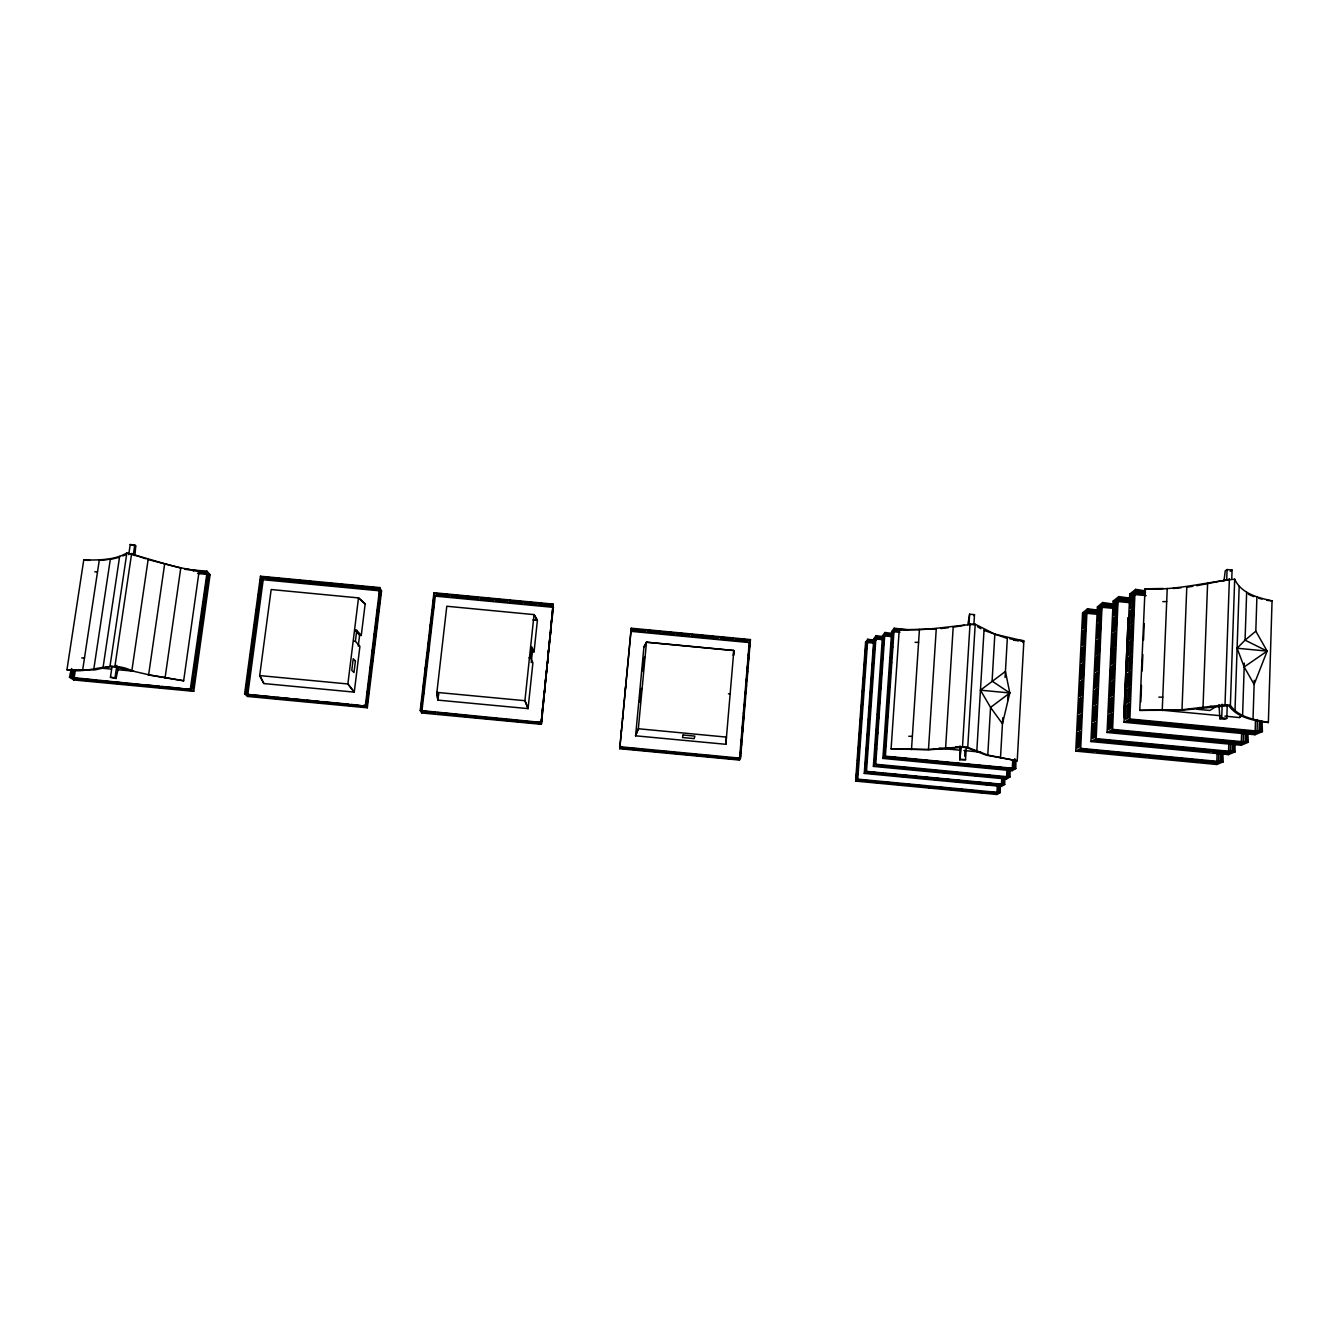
<?xml version="1.0" encoding="UTF-8"?>
<svg xmlns="http://www.w3.org/2000/svg" width="1339" height="1339" viewBox="0 0 1339 1339"><rect width="100%" height="100%" fill="white"/><g stroke="black" fill="none" stroke-linecap="round" stroke-linejoin="round"><path stroke-width="1.5" d="M964.766 756.301L964.867 750.325M966.289 747.296L965.536 759.698L959.762 759.816L960.03 745.873M1257.388 719.88L1257.02 731.747L1259.045 730.876L1259.313 722.558M1259.999 722.24L1259.731 730.575L1261.087 730.006L1261.338 721.654M1262.041 721.353L1262.409 731.579L1255.028 734.726L1124.007 722.273L1129.748 594.064L1135.639 589.394L1145.531 590.834M1268.368 722.524L1272.05 600.843C1258.024 597.746 1241.203 593.595 1234.692 579.201C1205.133 582.231 1175.357 590.717 1145.046 588.825L1139.774 710.373L1182.337 710.172L1228.7 705.653C1237.604 717.989 1254.225 720.7 1268.368 722.524C1254.978 719.562 1238.726 717.654 1230.39 705.302L1234.692 579.201M1130.668 598.232L1118.718 596.608L1113.161 601.094L1107.052 732.483L1241.236 745.237L1241.655 732.701M1242.592 715.495L1244.316 663.123M1246.642 592.357L1245.069 640.159L1237.102 648.243L1244.182 666.956L1254.124 684.413L1267.146 651.105L1255.815 631.188L1256.903 596.976M1243.479 732.115L1243.144 742.241L1245.086 741.438L1245.354 732.902M1246.023 732.617L1245.739 741.153L1247.027 740.601L1247.228 734.207M1247.898 734.123L1248.283 742.275L1241.236 745.237M1253.019 719.244L1254.258 680.312M1255.028 734.726L1255.497 720.231M1222.858 753.556L1223.177 761.891L1216.733 764.485L1075.736 751.112L1082.582 612.894L1087.569 608.76L1097.645 610.149M1139.774 710.373L1182.002 709.737L1225.018 704.783L1229.386 578.699M1219.009 704.716L1219.846 718.758L1224.917 719.244L1226.792 718.357L1227.26 704.699M1231.796 578.281L1232.064 570.029L1227.076 569.56L1225.218 570.866L1223.997 580.959M1112.709 603.956L1102.667 602.533L1097.411 606.852L1090.917 741.555L1228.432 754.61L1228.784 744.25M1230.541 743.312L1230.256 751.631L1232.114 750.844L1232.332 744.3M1232.968 744.032L1232.734 750.593L1233.972 750.074L1234.19 743.513M1234.993 710.842L1239.178 586.415M1234.809 743.547L1235.161 751.832L1228.432 754.61M1239.362 717.503L1242.609 715.26L1239.429 717.57L1224.884 716.131M1216.733 764.485L1217.084 754.175M1218.741 754.024L1218.49 761.489L1220.264 760.753L1220.499 754.041M1219.846 718.758L1221.72 717.871L1222.189 704.214M1226.708 579.871L1227.076 569.56M1221.101 753.79L1220.867 760.519L1222.038 760.033L1222.273 753.288M1203.008 707.795L1207.594 583.402M1182.002 709.737L1186.806 586.649M1162.219 710.607L1167.24 588.424M1124.007 722.273L1129.898 718.993L1134.987 591.955L1136.694 590.482L1144.627 591.235M1135.556 591.52L1135.639 589.394M1140.795 701.921L1141.497 685.434M1142.134 671.006L1142.836 654.52M1143.523 640.126L1144.176 623.606M1117.58 599.621L1116.927 613.563L1115.906 614.35L1116.559 600.441L1119.889 597.663L1130.032 598.633M1118.098 599.202L1112.609 729.387L1107.052 732.483M1118.617 598.784L1118.718 596.608M1128.225 617.664L1123.806 717.503L1128.225 617.731M1124.325 717.553L1125.999 681.685M1126.551 669.416L1126.718 665.332M1126.902 661.248L1128.108 634.686M1128.292 630.602L1128.827 618.35M1101.562 605.579L1100.876 619.857L1099.922 620.61L1100.608 606.349L1102.549 604.759L1112.09 605.68M1102.064 605.161L1096.189 738.643L1090.917 741.555M1102.549 604.759L1102.667 602.533M1108.642 711.946L1109.328 697.334M1110.014 682.723L1110.684 668.111M1111.37 653.482L1112.04 638.87M1086.515 611.823L1084.875 627.188L1085.594 612.576L1087.569 610.902L1097.428 611.839M1086.983 611.421L1080.707 748.367L1075.736 751.112M1087.452 611.036L1087.569 608.76M1007.832 770.243L1007.497 776.285L1008.468 775.716L1008.819 769.373M1009.154 769.172L1008.803 775.515L1009.807 768.787M1010.125 768.686L1009.991 776.971L1006.459 779.013L873.379 766.393L882.518 635.724L884.928 632.477L893.096 633.581M908.528 629.916L894.201 628.209L891.657 631.556L882.886 758.426L1012.15 770.695L1012.736 760.284M1013.656 760.167L1013.221 767.983L1014.226 767.398L1014.677 759.163M1015.029 758.962L1014.56 767.197L1015.581 760.619M1015.916 760.401L1015.799 768.536L1012.15 770.695M1022.795 642.569L1022.912 640.477L1020.435 640.578M1017.222 760.803L1023.866 641.013L994.844 634.15L975.21 624.208C950.121 625.882 924.78 631.456 899.272 629.23L891.088 748.903L929.166 749.773L962.908 747.262L966.557 747.597L986.475 755.213L1017.222 760.803L987.78 755.079L967.746 747.396L962.507 746.894L928.479 749.455L891.088 748.903M876.041 640.36L867.756 639.272L865.58 642.335L855.621 781.089L996.852 794.462L997.321 786.177M998.158 786.026L997.84 791.65L999.045 786.093M1000.484 758.041L1002.794 717.737M1005.087 677.484L1007.363 637.816M999.346 785.909L999.061 790.964L1000.869 785.156L985.32 784.303L999.932 785.692M1000.216 786.294L1000.166 792.638L996.852 794.462M882.25 636.544L876.091 635.64L873.798 638.803L864.258 773.423L1001.321 786.411L1001.79 778.126M1002.693 777.407L1002.325 783.633L1003.547 778.193M1007.715 699.912L1007.949 695.778M1003.865 778.009L1003.597 782.913L1004.401 779.281M1004.769 778.21L1004.735 784.47L1001.321 786.411M1006.459 779.013L1007.045 768.636M976.784 751.514L984.065 629.598M987.78 755.079L990.559 707.41L980.449 690.171L1005.438 671.458L1009.79 692.966L1002.442 723.796L990.559 707.41L1009.79 692.966L992.099 681.099L994.844 634.15M959.762 759.816L961.352 746.827M969.001 624.275L969.62 614.199L974.491 614.651L973.888 624.744M962.507 746.894L970.039 623.706M967.746 747.396L975.21 624.208M945.568 748.551L953.217 626.669M928.479 749.455L936.279 628.577M911.491 749.606L919.441 629.43M631.02 630.15L631.205 628.225L750.443 639.573L740.567 757.974L739.429 760.067L619.723 748.719L630.987 630.451M619.94 746.174L620.057 744.551M873.379 766.393L875.739 764.251L884.928 632.477M882.886 758.426L885.397 756.167L894.201 628.209M621.162 733.538L621.246 732.266M621.346 731.563L621.43 730.291M622.551 718.959L622.652 717.637M855.621 781.089L857.763 779.147L867.756 639.272M864.258 773.423L866.5 771.364L876.091 635.64M622.735 717.001L622.836 715.662M623.941 704.431L624.041 703.042M624.125 702.49L624.225 701.084M625.33 689.953L625.43 688.497M625.514 687.995L625.631 686.539M733.839 650.553L733.454 655.625L733.789 650.486L646.486 642.184L643.908 647.038L635.59 735.814L725.855 744.3L733.839 650.553L646.536 642.235L643.959 647.105L646.536 642.235M630.836 632.443L630.903 631.59M630.937 631.305L631.205 628.225M725.855 744.3L726.408 737.103L638.335 728.751L635.607 735.697M739.429 760.067L749.254 642.569L750.443 639.573M740.199 756.97L741.371 744.082M741.421 742.308L742.593 729.454M742.643 727.713L744.015 714.44M134.904 555.685L135.741 545.961L134.754 544.956L130.234 544.538L128.745 554.614M646.486 642.184L638.335 728.751L635.59 735.814M619.723 748.719L630.97 631.322L749.254 642.569M967.796 624.828L969.62 614.199M541.358 724.315L553.124 604.09L433.936 592.742L420.228 710.49L421.701 712.967L541.358 724.315L553.124 604.09M541.291 721.068L542.563 708.214M542.814 706.49L544.086 693.669M544.32 691.945L545.509 678.655M534.06 651.875L537.391 620.292L534.094 614.618L446.791 606.249L436.882 692.397L437.853 700.113L528.068 708.616L532.905 662.755L530.679 657.985L531.834 646.955L534.06 651.875L532.386 651.742L530.897 648.461M531.232 662.621L532.386 651.742M438.573 693.853L437.853 700.113L438.523 693.903M421.701 712.967L435.292 596.123L433.936 592.742M367.321 707.795L381.548 591.001L379.757 587.587L260.452 576.222L244.619 693.836L247.531 696.447L367.321 707.795L365.396 705.302L379.757 587.587M358.249 646.185L359.588 635.305L355.053 630.167L356.743 630.318L361.262 635.456L365.162 603.906L358.567 597.914L271.164 589.528L259.699 675.592L263.9 683.559L354.266 692.129L359.923 646.319L355.387 641.331L353.697 641.18M355.387 641.331L356.743 630.318M634.653 748.35L634.502 749.539L621.748 748.334L621.865 746.727L619.873 746.543M636.661 748.534L636.494 749.74L649.264 750.945L649.482 749.756M247.531 696.447L263.197 579.737L260.452 576.222M192.849 570.096L206.892 571.117L210.072 574.682L193.77 691.342L190.406 688.698L206.926 573.377M206.624 573.042L206.892 571.117M207.227 573.711L206.072 586.7L207.796 574.364L206.39 572.59L198.808 571.87M183.661 680.781L199.16 570.899C174.304 568.154 150.805 558.865 126.854 553.007C113.815 560.422 98.266 560.053 83.754 559.97L66.95 669.768L95.052 669.885L111.321 666.153L148.646 674.739L183.661 680.781L148.11 674.923M165.065 677.936L180.815 567.669M148.646 674.739L164.664 563.903M148.194 559.15L131.841 670.806C110.685 659.591 89.211 674.638 66.95 669.768M110.083 665.734L126.854 553.007M118.602 666.655L116.075 678.471L110.451 677.316L111.974 667.006M114.936 666.186L131.64 553.459M116.075 678.471L115.02 677.752L116.844 665.366M133.264 555.049L134.754 544.956M93.747 669.533L110.401 558.731M102.969 668.077L119.64 556.421M71.72 668.579L71.419 676.279L72.239 670.889M72.842 669.868L71.821 676.546L73.009 677.3L74.114 670.136M193.77 691.342L73.846 679.978L75.402 669.751M82.65 670.119L99.32 559.903M73.846 679.978L69.511 677.233L71.168 669.333M651.474 749.94L651.239 751.129L664.01 752.334L664.295 751.162M666.286 751.346L666.002 752.535L678.756 753.74L679.107 752.568M681.099 752.752L680.748 753.924L693.502 755.129L693.92 753.974M695.912 754.158L695.493 755.33L708.247 756.535L708.733 755.38M749.74 642.887L748.367 656.11L750.058 642.067M748.534 657.248L747.162 670.471L748.869 656.461M710.724 755.564L710.239 756.719L722.993 757.924L723.545 756.786M747.329 671.659L745.957 684.882L747.664 670.889M746.124 686.087L744.752 699.326L746.442 685.367M744.919 700.582L743.547 713.821L745.237 699.879M743.697 715.11L742.325 728.349L742.961 727.06M725.537 756.97L724.985 758.125L737.739 759.33L738.559 757.79L740.567 757.974M742.794 729.035L741.12 742.927L741.739 741.706M741.572 743.681L739.898 757.539L740.735 755.999M883.656 636.125L882.033 650.787L884.326 635.238L882.92 649.649M892.879 631.857L891.255 646.134L893.582 630.937L892.192 644.963M882.552 652.093L880.911 666.755L883.221 651.239L881.798 665.65M891.807 647.356L890.184 661.65L892.51 646.469L891.121 660.512M881.43 668.094L879.807 682.773L882.1 667.274L880.677 681.718M890.736 662.889L889.113 677.199L891.439 662.052L890.033 676.111M880.309 684.162L878.669 698.841L880.978 683.375L879.556 697.837M889.648 678.488L888.025 692.799L890.351 677.685L888.962 691.761M879.187 700.264L877.547 714.959L879.84 699.527L878.434 714.005M888.577 694.138L886.954 708.448L889.28 693.351L887.874 707.461M878.049 716.432L876.409 731.127L878.719 715.729L877.296 730.224M973.637 615.572L974.491 614.651M887.489 709.837L885.866 724.148L888.192 709.084L886.786 723.211M876.911 732.651L875.288 747.363L877.581 731.981L876.158 746.509M886.401 725.571L884.778 739.898L887.104 724.868L885.698 739.011M875.79 748.919L874.149 763.632L876.442 748.283L875.02 762.845M885.313 741.371L883.69 755.698L886.016 740.701L884.61 754.861M859.32 780.085L874.836 781.173L858.533 780.804L874.216 781.691M877.078 765.255L891.774 766.209L876.208 766.042L891.088 766.812M893.531 766.812L908.26 767.783L892.611 767.598L907.524 768.368M876.777 781.742L892.326 782.83L875.924 782.445L891.657 783.348M1255.815 631.188L1245.069 640.159L1267.146 651.105L1244.182 666.956M537.341 620.342L534.043 614.551L524.905 700.766L528.068 708.616L524.972 700.699L436.882 692.397L437.803 700.063M909.984 768.368L924.73 769.339L908.997 769.155L923.96 769.925M263.9 683.559L259.699 675.592L347.822 683.961L354.266 692.129L347.889 683.894L358.517 597.847L365.162 603.906M894.234 783.399L909.8 784.47L893.331 784.102L909.097 785.005M1163.34 588.491L1145.046 588.825M926.437 769.942L941.217 770.896L925.4 770.712L940.396 771.482M911.692 785.056L927.291 786.127L910.738 785.742L926.538 786.663M942.89 771.498L957.686 772.469L941.802 772.268L956.833 773.038M1230.206 571.351L1232.064 570.029M929.132 786.696L944.765 787.784L928.128 787.399L943.978 788.303M959.343 773.055L974.156 774.026L958.205 773.825L973.269 774.595M946.589 788.353L962.239 789.441L945.535 789.039L961.402 789.96M1199.711 707.477L1196.949 709.252L1209.803 710.473L1215.444 706.942L1209.887 706.406M975.78 774.612L990.626 775.582L974.591 775.381L989.705 776.151M964.047 790.01L979.713 791.098L962.925 790.696L978.842 791.617M992.232 776.168L1007.095 777.156L990.977 776.938L1006.125 777.708M981.487 791.667L997.187 792.755L980.315 792.337L996.266 793.257M122.803 556.003L126.301 554.363M1254.894 720.248L1255.815 719.83M111.673 559.166L119.171 557.309M1229.319 579.369L1196.731 585.712M954.138 627.054L964.314 625.28M1187.141 587.202L1192.898 586.315M940.765 628.56L948.414 627.706M100.392 560.372L107.907 559.568M1173.198 588.474L1181.165 587.737M935.04 629.096L904.31 629.698M1162.804 601.629L1166.704 601.579M94.801 571.786L97.529 571.786M1158.854 697.134L1162.771 697.167M915.056 642.318L918.587 642.369M81.729 657.951L84.474 658.001M908.796 736.266L912.361 736.383M359.588 635.305L361.262 635.456M528.972 657.834L530.679 657.985M728.433 693.769L730.14 693.92M1266.912 600.357L1272.05 600.843M1135.606 591.336L1145.514 592.29M1135.054 591.771L1144.242 592.658M1133.43 593.06L1145.263 594.181M1129.748 594.064L1146.184 595.637M1118.868 598.483L1131.02 599.654M1118.35 598.901L1129.865 600.006M1116.81 600.14L1130.936 601.479M1113.161 601.094L1129.714 602.667M1114.333 604.558L1102.968 604.358L1113.345 605.345M1101.026 605.948L1113.429 607.119M1097.411 606.852L1113.847 608.408M1096.407 610.467L1088.038 610.517L1097.344 611.404M1086.197 612.04L1097.311 613.111M1082.582 612.894L1097.11 614.283M1237.102 648.243L1267.146 651.105M970.424 624.208L974.022 624.543M135.741 545.961L130.234 544.538M1014.226 639.975L1023.866 641.013M905.616 629.966L895.389 629.648L901.231 630.217M1013.974 640.293L1018.058 640.678M900.561 630.485L895.138 629.966L894.435 630.887L898.318 631.255M891.657 631.556L899.892 632.343M892.711 633.866L886.234 633.899L892.243 634.468M891.59 634.719L886 634.201L885.33 635.088L893.331 635.841M87.437 559.752L89.813 560.271M184.598 569.309L188.732 569.694M884.577 635.925L892.778 636.694M83.754 559.97L88.424 560.422M198.507 571.535L206.089 572.255L192.833 570.397L193.435 571.05M882.05 636.845L877.497 637.029L883.69 637.615M198.256 572.707L207.277 573.561M883.02 637.883L876.643 638.201L882.819 638.787M197.603 573.494L210.072 574.682M263.197 579.737L381.548 591.001M435.292 596.123L553.526 607.37M873.798 638.803L882.116 639.59M875.254 640.594L869.262 640.628L872.995 640.979M873.011 641.297L868.459 641.766L874.016 642.285M865.58 642.335L873.882 643.122M533.24 619.89L537.391 620.292L533.173 619.94M1225.018 704.783L1230.39 705.302M980.449 690.171L1009.79 692.966M1162.855 710.289L1220.833 715.746M1221.72 717.871L1226.792 718.357M1129.898 718.993L1262.409 731.579M1112.609 729.387L1248.283 742.275M1096.189 738.643L1235.161 751.832M1080.707 748.367L1223.177 761.891M955.879 746.71L961.302 747.229M100.827 668.094L111.087 669.065M117.263 669.651L133.699 671.207M939.024 748.15L960.381 750.242M963.896 750.51L980.801 752.167M110.451 677.316L115.02 677.752M960.599 759.23L965.536 759.698M69.511 677.233L189.653 689.485L176.212 687.794M190.406 688.698L188.732 688.765M244.619 693.836L246.627 694.037M365.396 705.302L363.572 705.335M420.228 710.49L538.964 722.19M540.856 721.939L538.864 721.738L539.249 723.495L526.495 722.29L526.16 720.985M246.895 694.272L364.108 706.038L350.935 704.364M465.135 715.612L452.13 713.955M467.127 715.813L479.931 717.018M481.923 717.202L494.71 718.424M496.702 718.608L509.489 719.83M511.481 720.014L524.269 721.219M526.26 721.42L539.048 722.625M465.236 715.846L452.465 714.624L465.554 716.516L464.934 715.177M467.227 716.03L480.015 717.252M482.007 717.436L494.794 718.641M496.786 718.842L509.556 720.047M511.548 720.231L524.336 721.453M526.327 721.637L539.098 722.842M885.397 756.167L1015.799 768.536M923.492 760.937L917.55 761.071L932.128 761.757L925.567 761.138M875.739 764.251L1009.991 776.971M621.848 746.928L738.458 757.991M621.798 747.53L634.602 748.752M636.577 749.137L649.398 750.158M651.357 750.543L664.194 751.547M666.136 751.949L678.99 752.953M680.932 753.338L693.786 754.359M695.711 754.744L708.565 755.765M710.49 756.15L723.361 757.154M725.253 757.539L738.157 758.56M866.5 771.364L1004.735 784.47M857.763 779.147L1000.166 792.638M184.581 568.707L194.49 570.447M1009.907 638.803L1018.828 640.544M180.581 568.004L147.407 559.351M1258.744 598.265L1262.008 599.102M1006.309 638.1L984.433 630.535M131.373 553.844L145.633 558.731M1248.45 594.298L1253.672 596.642M977.453 626.635L980.884 628.727M72.323 677.936L85.947 679.66L85.177 679.158M87.169 679.342L100.76 681.066L100.007 680.563M102.015 680.748L115.572 682.472L114.853 681.969M116.861 682.17L130.402 683.878L129.699 683.375M131.691 683.576L145.215 685.283L144.528 684.781M146.537 684.982L159.374 686.187M161.366 686.388L174.204 687.593M247.163 694.523L260 695.744M261.992 695.929L274.83 697.15M276.822 697.334L289.642 698.556M291.651 698.74L304.472 699.962M306.464 700.146L319.301 701.368M321.293 701.552L334.114 702.774M336.122 702.958L348.943 704.18M420.998 709.436L422.203 696.347L421.551 710.356L422.605 697.067M422.505 711.143L435.309 712.365M422.706 694.857L423.894 681.785L423.241 695.811L424.296 682.539M437.317 712.549L450.122 713.771M424.396 680.329L425.584 667.274L424.932 681.317L425.986 668.044M426.087 665.834L427.275 652.779L426.605 666.872L427.66 653.599M427.76 651.373L428.965 638.352L428.279 652.461L429.35 639.188M429.434 636.962L430.639 623.957L429.953 638.084L431.007 624.828M466.926 715.361L467.529 716.7L480.283 717.905L479.747 716.583M431.108 622.602L432.313 609.613L431.627 623.773L432.681 610.5M432.782 608.274L433.97 595.303L433.284 609.479L434.338 596.223M481.739 716.767L482.274 718.106L495.028 719.311L494.543 717.989M496.551 718.173L497.02 719.495L509.774 720.7L509.356 719.378M511.347 719.579L511.749 720.901L524.503 722.106L524.152 720.784M541.073 719.964L541.425 721.721L542.479 707.762M542.68 705.804L542.948 707.176L544.002 693.184M544.203 691.225L544.454 692.665L545.626 679.409M547.015 664.161L545.961 678.203L547.132 664.947M548.521 649.716L547.467 663.776L548.639 650.536M550.011 635.322L548.957 649.398L550.128 636.159M551.517 620.945L550.446 635.071L551.618 621.832M553.007 606.634L551.936 620.777L553.107 607.538M1126.25 705.435L1125.63 719.261L1127.254 718.357L1127.873 704.481L1126.25 705.435M1126.969 689.501L1126.35 703.276L1127.974 702.322L1128.593 688.497L1126.969 689.501M1127.672 673.617L1127.053 687.359L1128.677 686.355L1129.296 672.563L1127.672 673.617M1128.375 657.784L1127.773 671.475L1129.396 670.421L1129.999 656.696L1128.375 657.784M1129.095 642L1128.476 655.658L1130.099 654.553L1130.702 640.862L1129.095 642M1129.798 626.267L1129.179 639.875L1130.802 638.736L1131.405 625.079L1129.798 626.267M1130.484 610.584L1129.882 624.158L1131.505 622.953L1132.108 609.362L1130.484 610.584M1131.187 594.951L1130.585 608.475L1132.208 607.237L1132.811 593.679L1131.187 594.951M1128.426 704.163L1127.806 718.039L1128.894 717.436L1129.513 703.527L1128.426 704.163M1129.145 688.162L1128.526 702.004L1129.597 701.368L1130.216 687.493L1129.145 688.162M1129.848 672.211L1129.229 686.003L1130.317 685.334L1130.919 671.509L1129.848 672.211M1130.551 656.311L1129.949 670.069L1131.02 669.366L1131.639 655.591L1130.551 656.311M1131.254 640.477L1130.652 654.168L1131.723 653.449L1132.342 639.707L1131.254 640.477M1131.957 624.677L1131.355 638.335L1132.426 637.582L1133.045 623.89L1131.957 624.677M1132.66 608.927L1132.058 622.551L1133.129 621.765L1133.748 608.107L1132.66 608.927M1133.363 593.244L1132.761 606.818L1133.832 605.998L1134.434 592.39L1133.363 593.244M1109.261 715.294L1108.592 729.47L1110.131 728.617L1110.784 714.39L1109.261 715.294M1110.014 698.958L1109.361 713.084L1110.885 712.181L1111.537 698.021L1110.014 698.958M1110.767 682.672L1110.115 696.765L1111.638 695.811L1112.291 681.685L1110.767 682.672M1111.521 666.454L1110.868 680.497L1112.391 679.492L1113.044 665.416L1111.521 666.454M1112.274 650.285L1111.621 664.278L1113.144 663.223L1113.797 649.197L1112.274 650.285M1113.01 634.167L1112.374 648.109L1113.897 647.005L1114.55 633.029L1113.01 634.167M1113.763 618.099L1113.111 631.991L1114.651 630.853L1115.287 616.911L1113.763 618.099M1114.5 602.081L1113.864 615.94L1115.387 614.752L1116.04 600.86L1114.5 602.081M1111.303 714.089L1110.65 728.316L1111.671 727.747L1112.324 713.486L1111.303 714.089M1112.056 697.686L1111.403 711.879L1112.424 711.277L1113.077 697.067L1112.056 697.686M1112.809 681.35L1112.157 695.477L1113.178 694.857L1113.83 680.681L1112.809 681.35M1113.563 665.065L1112.927 679.141L1113.931 678.488L1114.584 664.362L1113.563 665.065M1114.316 648.829L1113.663 662.872L1114.684 662.169L1115.337 648.093L1114.316 648.829M1115.069 632.644L1114.416 646.637L1115.437 645.917L1116.09 631.891L1115.069 632.644M1115.805 616.509L1115.169 630.468L1116.19 629.698L1116.826 615.722L1115.805 616.509M1093.093 723.997L1092.406 738.525L1093.846 737.722L1094.549 723.144L1093.093 723.997M1093.896 707.243L1093.21 721.738L1094.649 720.884L1095.352 706.356L1093.896 707.243M1094.699 690.556L1094.013 705L1095.453 704.096L1096.139 689.602L1094.699 690.556M1095.503 673.919L1094.817 688.313L1096.256 687.359L1096.942 672.931L1095.503 673.919M1096.29 657.332L1095.603 671.676L1097.059 670.688L1097.746 656.294L1096.29 657.332M1097.093 640.812L1096.407 655.106L1097.846 654.068L1098.532 639.724L1097.093 640.812M1097.88 624.342L1097.193 638.586L1098.633 637.498L1099.319 623.221L1097.88 624.342M1098.666 607.939L1097.98 622.133L1099.436 620.995L1100.106 606.751L1098.666 607.939M1095.034 722.859L1094.331 737.454L1095.302 736.902L1095.988 722.29L1095.034 722.859M1095.838 706.038L1095.151 720.583L1096.105 720.014L1096.808 705.452L1095.838 706.038M1096.641 689.284L1095.955 703.778L1096.909 703.176L1097.595 688.664L1096.641 689.284M1097.444 672.58L1096.741 687.024L1097.712 686.405L1098.398 671.927L1097.444 672.58M1098.231 655.943L1097.545 670.337L1098.499 669.667L1099.202 655.256L1098.231 655.943M1099.034 639.356L1098.348 653.7L1099.302 653.014L1099.989 638.636L1099.034 639.356M1099.821 622.836L1099.135 637.13L1100.089 636.393L1100.775 622.083L1099.821 622.836M1077.878 733.153L1077.142 748.066L1078.498 747.313L1079.251 732.349L1077.878 733.153M1078.732 715.963L1077.995 730.826L1079.351 730.023L1080.088 715.11L1078.732 715.963M1079.569 698.841L1078.832 713.654L1080.205 712.8L1080.941 697.937L1079.569 698.841M1080.422 681.769L1079.686 696.531L1081.058 695.627L1081.778 680.815L1080.422 681.769M1081.259 664.763L1080.54 679.476L1081.895 678.522L1082.632 663.759L1081.259 664.763M1082.096 647.808L1081.376 662.47L1082.749 661.466L1083.469 646.77L1082.096 647.808M1082.933 630.92L1082.213 645.532L1083.586 644.477L1084.305 629.832L1082.933 630.92M1083.77 614.082L1083.05 628.644L1084.423 627.556L1085.142 612.961L1083.77 614.082M1079.703 732.065L1078.966 747.045L1079.887 746.543L1080.623 731.529L1079.703 732.065M1080.556 714.825L1079.82 729.738L1080.74 729.203L1081.477 714.256L1080.556 714.825M1081.41 697.636L1080.673 712.499L1081.577 711.93L1082.314 697.033L1081.41 697.636M1082.247 680.497L1081.527 695.309L1082.431 694.707L1083.167 679.861L1082.247 680.497M1083.1 663.424L1082.364 678.187L1083.268 677.567L1084.004 662.772L1083.1 663.424M1083.937 646.419L1083.201 661.131L1084.841 645.716L1083.937 646.419M1084.774 629.464L1084.038 644.126L1085.678 628.744L1084.774 629.464M866.032 756.1L864.994 770.628L866.651 755.497L866.032 756.1M867.203 739.379L866.182 753.84L867.839 738.743L867.203 739.379M868.392 722.709L867.371 737.12L869.011 722.022L868.392 722.709M869.563 706.088L868.542 720.466L870.199 705.368L869.563 706.088M870.735 689.535L869.731 703.862L871.371 688.782L870.735 689.535M871.907 673.032L870.902 687.309L872.543 672.245L871.907 673.032M873.078 656.579L872.074 670.806L873.697 655.759L873.078 656.579M874.233 640.193L873.229 654.369L874.869 639.322L874.233 640.193M866.852 755.296L865.831 769.858L866.852 755.296M868.04 738.525L867.019 753.037L868.04 738.525M869.229 721.788L868.208 736.266L869.229 721.788M870.4 705.134L869.379 719.545L870.4 705.134M871.572 688.514L870.568 702.891L871.572 688.514M872.743 671.977L871.739 686.288L872.743 671.977M873.915 655.474L872.911 669.734L873.915 655.474M875.087 639.038L874.082 653.248L875.087 639.038M857.429 763.28L856.341 778.244L857.429 763.28M858.65 746.024L857.579 760.954L859.253 745.421L858.65 746.024M859.889 728.851L858.818 743.714L860.475 728.198L859.889 728.851M861.111 711.729L860.056 726.541L861.713 711.026L861.111 711.729M862.333 694.656L861.278 709.419L862.935 693.92L862.333 694.656M863.555 677.651L862.5 692.363L864.157 676.881L863.555 677.651M864.776 660.696L863.722 675.358L865.362 659.893L864.776 660.696M865.982 643.808L864.927 658.42L866.584 642.971L865.982 643.808M858.215 762.51L857.127 777.524L858.215 762.51M859.454 745.204L858.383 760.167L859.454 745.204M860.676 727.981L859.605 742.877L860.676 727.981M861.914 710.791L860.843 725.654L861.914 710.791M863.136 693.686L862.082 708.482L863.136 693.686M864.358 676.63L863.304 691.376L864.358 676.63M865.563 659.625L864.525 674.32L865.563 659.625M866.785 642.687L865.73 657.332L866.785 642.687M633.062 629.849L632.996 630.702L645.599 631.891L645.699 631.054L633.062 629.849M633.129 628.995L645.733 630.753L633.129 628.995M640.645 690.489L639.557 702.004L641.565 688.397L640.645 690.489M643.54 659.424L642.469 670.872L644.494 657.131L643.54 659.424M369.832 677.367L368.828 690.656L369.832 677.367M370.652 670.722L370.585 676.162L371.606 662.872L370.652 670.722M368.593 692.614L367.053 705.184L368.058 691.895L368.593 692.614M373.866 649.248L372.359 661.717L373.363 648.427L373.866 649.248M375.623 634.887L374.117 647.306L375.121 634.033L375.623 634.887M377.38 620.56L375.857 632.945L376.878 619.672L377.38 620.56M379.121 606.266L377.615 618.635L378.619 605.362L379.121 606.266M380.845 592.022L379.355 604.358L380.36 591.085L380.845 592.022M647.674 631.238L647.574 632.092L660.177 633.28L660.311 632.443L647.674 631.238M647.775 630.384L660.445 631.59L647.775 630.384M355.404 661.031L353.981 672.529L351.789 670.32L353.228 658.755L355.404 661.031M367.539 691.158L366.35 704.264L367.539 691.158M369.313 676.597L368.125 689.685L369.313 676.597M371.087 662.085L369.899 675.141L371.087 662.085M372.845 647.624L371.656 660.663L372.845 647.624M374.619 633.18L373.43 646.218L374.619 633.18M376.376 618.802L375.188 631.807L376.376 618.802M378.117 604.458L376.945 617.446L378.117 604.458M379.858 590.148L378.686 603.119L379.858 590.148M247.129 679.743L245.958 692.832L247.129 679.743M249.087 665.198L247.916 678.27L249.087 665.198M251.029 650.687L249.874 663.759L251.029 650.687M252.987 636.226L251.816 649.281L252.987 636.226M254.929 621.815L253.757 634.837L254.929 621.815M256.854 607.437L255.699 620.442L256.854 607.437M258.778 593.093L257.624 606.098L258.778 593.093M260.703 578.799L259.548 591.788L260.703 578.799M247.933 680.497L246.242 693.083L247.029 693.803L248.719 681.233L247.933 680.497M249.874 665.968L248.184 678.538L248.987 679.291L250.661 666.755L249.874 665.968M251.816 651.507L250.142 664.027L250.929 664.797L251.816 651.507M253.757 637.063L252.87 650.369L253.757 637.063M255.699 622.685L254.795 635.975L255.699 622.685M257.624 608.341L256.737 621.631L257.624 608.341M259.548 594.031L258.645 607.32L259.548 594.031M261.456 579.77L260.569 593.043L261.456 579.77M193.084 674.605L191.929 687.71L193.084 674.605M195.126 660.077L193.971 673.149L195.126 660.077M197.151 645.565L195.996 658.637L197.151 645.565M199.176 631.121L198.021 644.159L199.176 631.121M201.201 616.693L200.047 629.732L201.201 616.693M203.21 602.332L202.055 615.354L203.21 602.332M205.218 588.005L204.064 601.01L205.218 588.005M194.004 675.375L192.247 687.961L193.167 688.698L194.925 676.128L194.004 675.375M196.03 660.863L194.272 673.417L195.193 674.187L196.95 661.65L196.03 660.863M198.055 646.402L196.314 658.905L197.218 659.709L198.959 647.222L198.055 646.402M200.08 631.975L198.339 644.444L199.243 645.281L200.984 632.828L200.08 631.975M202.089 617.58L200.348 630.033L201.252 630.887L202.992 618.467L202.089 617.58M204.097 603.253L202.373 615.655L203.26 616.543L204.984 604.157L204.097 603.253M206.106 588.942L204.365 601.311L205.252 602.232L206.976 589.896L206.106 588.942M208.097 574.699L206.373 587.018L207.244 587.972L208.968 575.67L208.097 574.699M662.269 632.627L662.136 633.481L674.756 634.669L674.923 633.832L662.269 632.627M662.42 631.774L675.074 632.979L662.42 631.774M676.881 634.017L676.714 634.853L689.317 636.058L689.518 635.222L676.881 634.017M677.049 633.163L689.719 634.368L677.049 633.163M691.493 635.406L691.292 636.243L703.896 637.448L704.13 636.611L691.493 635.406M691.694 634.569L704.347 635.774L691.694 634.569M683.091 734.994L682.488 737.504L694.205 738.626L694.874 736.115L683.091 734.994M706.088 636.795L705.854 637.632L718.457 638.837L718.725 638L706.088 636.795M706.322 635.958L718.993 637.163L706.322 635.958M720.7 638.184L720.432 639.021L733.036 640.226L733.32 639.389L720.7 638.184M720.968 637.347L733.621 638.552L720.968 637.347M735.295 639.573L734.994 640.41L747.597 641.599L747.932 640.778L735.295 639.573M735.596 638.736L748.25 639.942L735.596 638.736M867.739 772.536L867.12 773.105L882.384 773.925L867.739 772.536M868.358 771.967L883.054 773.373L868.358 771.967M886.385 757.422L885.682 758.041L900.193 758.728L886.385 757.422M887.071 756.803L900.929 758.108L887.071 756.803M884.677 774.143L884.008 774.712L899.323 775.532L884.677 774.143M885.33 773.591L900.026 774.98L885.33 773.591M902.352 758.928L901.616 759.548L916.161 760.251L902.352 758.928M903.089 758.309L916.93 759.631L903.089 758.309M919.09 759.832L932.948 761.138L919.09 759.832M901.599 775.75L900.896 776.302L916.244 777.139L901.599 775.75M902.302 775.197L916.981 776.587L902.302 775.197M934.287 761.958L933.484 762.577L948.096 763.28L934.287 761.958M935.107 761.355L948.949 762.661L935.107 761.355M918.521 777.356L917.784 777.909L933.166 778.746L918.521 777.356M919.274 776.804L933.952 778.193L919.274 776.804M950.255 763.481L949.401 764.084L964.063 764.787L950.255 763.481M951.108 762.862L964.95 764.184L951.108 762.862M935.459 778.963L934.672 779.499L950.104 780.352L935.459 778.963M936.246 778.411L950.924 779.8L936.246 778.411M966.222 764.987L965.335 765.59L980.031 766.31L966.222 764.987M967.109 764.385L980.951 765.69L967.109 764.385M952.38 780.57L951.56 781.106L967.026 781.943L952.38 780.57M953.201 780.018L967.879 781.407L953.201 780.018M982.19 766.511L981.253 767.113L995.998 767.816L982.19 766.511M983.111 765.908L996.952 767.214L983.111 765.908M969.302 782.16L968.448 782.712L983.947 783.549L969.302 782.16M970.172 781.625L984.835 783.014L970.172 781.625M998.141 768.017L997.187 768.619L1011.949 769.322L998.141 768.017M999.112 767.414L1012.954 768.737L999.112 767.414M987.128 783.231L1001.806 784.621L987.128 783.231M1129.346 720.733L1127.723 721.637L1141.698 722.96L1143.372 722.056L1129.346 720.733M1130.986 719.813L1129.898 720.415L1145.046 721.152L1130.986 719.813M1096.022 740.216L1094.582 741.019L1109.244 742.409L1110.751 741.622L1096.022 740.216M1097.495 739.413L1096.524 739.948L1112.24 740.818L1097.495 739.413M1112.257 731.044L1110.717 731.897L1125.045 733.253L1126.618 732.416L1112.257 731.044M1113.814 730.19L1112.793 730.759L1128.208 731.563L1113.814 730.19M1080.74 749.857L1079.368 750.627L1095.821 751.296L1080.74 749.857M1082.13 749.104L1081.209 749.606L1097.244 750.543L1082.13 749.104M1145.548 722.273L1143.874 723.16L1157.85 724.499L1159.574 723.596L1145.548 722.273M1147.238 721.37L1146.134 721.955L1161.315 722.709L1147.238 721.37M1128.861 732.617L1127.271 733.471L1141.598 734.826L1143.221 733.99L1128.861 732.617M1130.451 731.764L1129.396 732.333L1144.862 733.136L1130.451 731.764M1113.027 741.839L1111.537 742.626L1126.199 744.015L1127.756 743.229L1113.027 741.839M1114.55 741.036L1113.546 741.555L1129.296 742.425L1114.55 741.036M1098.181 751.514L1096.758 752.267L1113.261 752.953L1098.181 751.514M1099.604 750.761L1098.666 751.263L1114.734 752.2L1099.604 750.761M1161.767 723.813L1160.026 724.7L1174.018 726.023L1175.793 725.135L1161.767 723.813M1163.507 722.909L1162.352 723.495L1177.567 724.248L1163.507 722.909M1145.464 734.19L1143.824 735.044L1158.135 736.4L1159.808 735.563L1145.464 734.19M1147.105 733.354L1146.017 733.906L1161.516 734.726L1147.105 733.354M1130.032 743.446L1128.492 744.233L1143.155 745.639L1144.745 744.835L1130.032 743.446M1131.606 742.643L1130.568 743.178L1146.351 744.049L1131.606 742.643M1115.605 753.171L1114.132 753.924L1130.685 754.61L1115.605 753.171M1117.094 752.418L1116.107 752.92L1132.225 753.857L1117.094 752.418M1177.969 725.353L1176.194 726.24L1190.17 727.562L1191.995 726.675L1177.969 725.353M1179.759 724.449L1178.571 725.052L1193.819 725.788L1179.759 724.449M1162.051 735.781L1160.361 736.601L1174.688 737.973L1176.412 737.136L1162.051 735.781M1163.758 734.927L1162.637 735.496L1178.153 736.299L1163.758 734.927M1147.038 745.053L1145.448 745.856L1160.11 747.246L1161.75 746.459L1147.038 745.053M1148.661 744.266L1147.59 744.785L1163.407 745.672L1148.661 744.266M1133.045 754.828L1131.522 755.564L1148.126 756.267L1133.045 754.828M1134.568 754.075L1133.564 754.577L1149.699 755.514L1134.568 754.075M1194.17 726.893L1192.346 727.763L1206.322 729.102L1208.196 728.215L1194.17 726.893M1196.012 726.006L1194.79 726.592L1210.071 727.328L1196.012 726.006M1178.655 737.354L1176.914 738.174L1191.225 739.546L1192.999 738.71L1178.655 737.354M1180.395 736.517L1179.241 737.069L1194.79 737.889L1180.395 736.517M1164.043 746.677L1162.386 747.463L1177.065 748.852L1178.755 748.066L1164.043 746.677M1165.7 745.89L1164.612 746.409L1180.462 747.296L1165.7 745.89M1150.469 756.485L1148.895 757.221L1165.549 757.907L1150.469 756.485M1152.059 755.748L1151.004 756.234L1167.173 757.171L1152.059 755.748M1210.372 728.433L1208.498 729.303L1222.474 730.642L1224.398 729.755L1210.372 728.433M1212.264 727.546L1211.025 728.131L1226.323 728.885L1212.264 727.546M1195.242 738.927L1193.451 739.747L1207.761 741.103L1209.586 740.283L1195.242 738.927M1197.033 738.09L1195.844 738.643L1211.444 739.463L1197.033 738.09M1181.048 748.283L1179.341 749.07L1194.003 750.459L1195.744 749.689L1181.048 748.283M1182.755 747.513L1181.617 748.016L1197.501 748.903L1182.755 747.513M1226.574 729.973L1224.649 730.843L1238.625 732.165L1240.6 731.295L1226.574 729.973M1228.516 729.086L1227.244 729.671L1242.575 730.424L1228.516 729.086M1167.909 758.142L1166.286 758.862L1182.973 759.564L1167.909 758.142M1169.533 757.405L1168.462 757.891L1184.664 758.828L1169.533 757.405M1211.828 740.5L1209.987 741.321L1224.298 742.676L1226.189 741.856L1211.828 740.5M1213.686 739.68L1212.465 740.216L1228.081 741.036L1213.686 739.68M1198.037 749.907L1196.296 750.677L1212.749 751.296L1198.037 749.907M1199.811 749.12L1198.639 749.639L1214.557 750.526L1199.811 749.12M1242.776 731.512L1240.801 732.383L1254.777 733.705L1256.802 732.835L1242.776 731.512M1244.768 730.625L1243.462 731.211L1258.827 731.964L1244.768 730.625M1185.333 759.799L1183.659 760.519L1200.414 761.222L1185.333 759.799M1187.007 759.062L1185.902 759.548L1202.137 760.502L1187.007 759.062M1228.415 742.074L1226.541 742.894L1240.835 744.25L1242.776 743.446L1228.415 742.074M1230.323 741.254L1229.068 741.806L1244.718 742.626L1230.323 741.254M1215.042 751.514L1213.234 752.284L1229.738 752.92L1215.042 751.514M1216.85 750.744L1215.645 751.263L1231.595 752.15L1216.85 750.744M1202.757 761.439L1201.033 762.159L1217.821 762.879L1202.757 761.439M1204.481 760.719L1203.343 761.205L1219.611 762.159L1204.481 760.719M275.616 578.281L262.946 577.076L275.616 578.281M290.262 579.67L277.591 578.465L290.262 579.67M304.907 581.059L292.237 579.854L304.907 581.059M319.552 582.465L306.882 581.26L319.552 582.465M334.198 583.854L321.527 582.649L334.198 583.854M348.843 585.243L336.173 584.038L348.843 585.243M363.488 586.649L350.818 585.428L363.488 586.649M378.134 588.039L365.463 586.833L378.134 588.039M448.833 594.767L436.163 593.562L448.833 594.767M463.461 596.156L450.808 594.951L463.461 596.156M478.09 597.545L465.436 596.34L478.09 597.545M492.719 598.951L480.065 597.746L492.719 598.951M507.347 600.341L494.694 599.136L507.347 600.341M521.976 601.73L509.322 600.525L521.976 601.73M536.604 603.119L523.951 601.914L536.604 603.119M551.233 604.525L538.579 603.32L551.233 604.525M276.336 579.251L263.699 578.046L277.056 580.205L276.336 579.251M290.948 580.641L278.311 579.436L291.651 581.595L290.948 580.641M305.577 582.03L292.923 580.825L293.609 581.779L306.229 582.984L305.577 582.03M320.188 583.419L307.535 582.214L308.188 583.168L320.808 584.373L320.188 583.419M334.8 584.808L322.147 583.603L322.783 584.557L335.386 585.762L334.8 584.808M349.412 586.197L336.758 584.992L337.361 585.946L349.964 587.152L349.412 586.197M364.024 587.587L351.37 586.382L351.939 587.336L364.543 588.541L364.024 587.587M378.619 588.976L365.982 587.788L366.501 588.725L379.121 589.93L378.619 588.976M449.168 595.704L436.531 594.499L436.899 595.42L449.502 596.625L449.168 595.704M463.763 597.094L451.143 595.888L451.477 596.809L464.081 598.014L463.763 597.094M478.374 598.483L465.738 597.278L466.039 598.198L478.642 599.403L478.374 598.483M492.97 599.872L480.333 598.667L480.601 599.587L493.204 600.793L492.97 599.872M507.565 601.261L494.928 600.056L495.162 600.977L507.766 602.182L507.565 601.261M522.16 602.65L509.523 601.445L509.741 602.366L522.327 603.554L522.16 602.65M536.755 604.04L524.118 602.835L524.302 603.755L536.889 604.943L536.755 604.04M551.35 605.429L538.713 604.224L538.864 605.128L551.45 606.333L551.35 605.429M86.332 679.911L73.528 678.689L87.487 680.664L86.332 679.911M101.145 681.317L88.324 680.095L102.266 682.07L101.145 681.317M115.957 682.723L103.136 681.501L117.045 683.459L115.957 682.723M130.753 684.129L117.949 682.907L131.825 684.865L130.753 684.129M145.566 685.535L132.762 684.313L146.587 686.271L145.566 685.535M160.362 686.924L147.558 685.719L161.366 687.66L160.362 686.924M175.175 688.33L162.37 687.125L176.129 689.066L175.175 688.33M189.971 689.736L177.166 688.531L190.891 690.472L189.971 689.736M260.77 696.447L247.966 695.242L261.54 697.167L260.77 696.447M275.566 697.853L262.762 696.648L276.286 698.573L275.566 697.853M290.345 699.259L277.558 698.037L291.048 699.962L290.345 699.259M305.141 700.665L292.354 699.443L305.811 701.368L305.141 700.665M319.937 702.071L307.133 700.849L320.557 702.757L319.937 702.071M334.717 703.46L321.929 702.255L335.319 704.163L334.717 703.46M349.512 704.866L336.708 703.661L350.065 705.569L349.512 704.866M364.292 706.272L351.504 705.05L364.827 706.959L364.292 706.272M435.694 713.034L422.906 711.829L435.694 713.034M450.473 714.44L437.686 713.235L450.473 714.44"/></g></svg>
